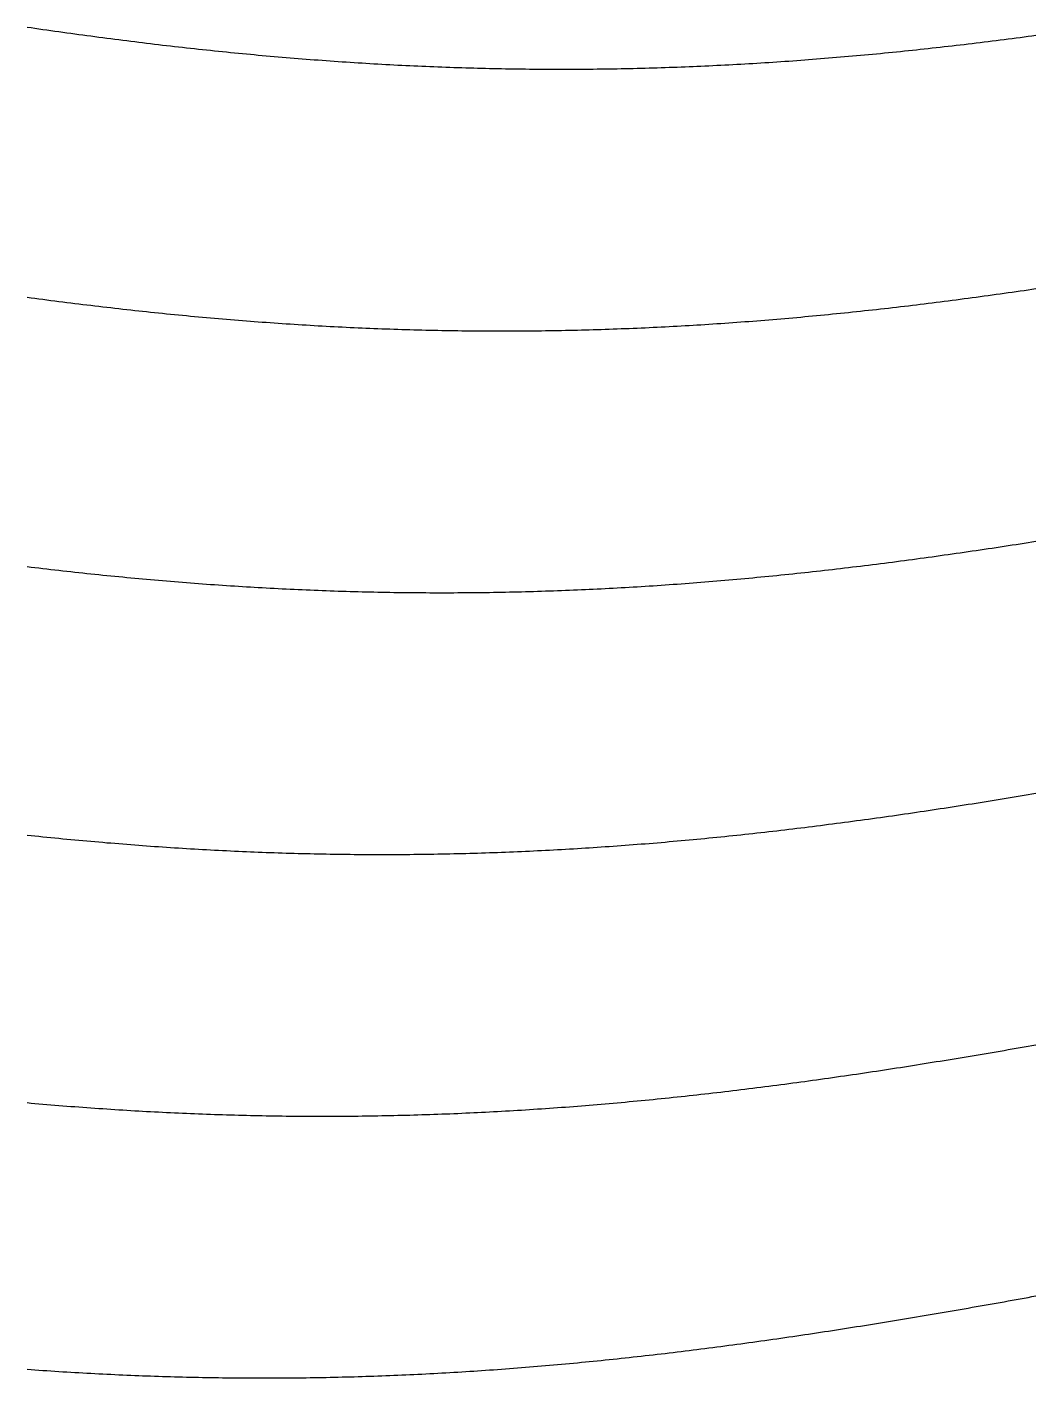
# Model space of a CAD drawing. Header units: millimetres. Extents: x 8 to 88, y 8 to 87.
# Drawn here: x 8 to 34.93, y 46 to 82.13 of the extents above; entities that cross this region are included whole.
import ezdxf

# ---------------------------------------------------------------- set-up
doc = ezdxf.new("R2010")
doc.units = ezdxf.units.MM
doc.layers.add('STUDY_GUIDES', color=7, linetype='Continuous')

msp = doc.modelspace()

# ---------------------------------------------------------------- linework, layer by layer
at = {"layer": 'STUDY_GUIDES'}
for points in [[(8, 82.1275), (8.1067, 82.1118), (8.2133, 82.0962), (8.32, 82.0807), (8.4267, 82.0653), (8.5333, 82.05), (8.64, 82.0347), (8.7467, 82.0196), (8.8533, 82.0045), (8.96, 81.9896), (9.0667, 81.9747), (9.1733, 81.9599), (9.28, 81.9452), (9.3867, 81.9306), (9.4933, 81.9161), (9.6, 81.9017), (9.7067, 81.8874), (9.8133, 81.8731), (9.92, 81.859), (10.0267, 81.845), (10.1333, 81.831), (10.24, 81.8172), (10.3467, 81.8034), (10.4533, 81.7898), (10.56, 81.7762), (10.6667, 81.7628), (10.7733, 81.7495), (10.88, 81.7362), (10.9867, 81.7231), (11.0933, 81.71), (11.2, 81.6971), (11.3067, 81.6843), (11.4133, 81.6715), (11.52, 81.6589), (11.6267, 81.6464), (11.7333, 81.634), (11.84, 81.6217), (11.9467, 81.6095), (12.0533, 81.5974), (12.16, 81.5854), (12.2667, 81.5735), (12.3733, 81.5617), (12.48, 81.5501), (12.5867, 81.5385), (12.6933, 81.5271), (12.8, 81.5158), (12.9067, 81.5045), (13.0133, 81.4934), (13.12, 81.4824), (13.2267, 81.4716), (13.3333, 81.4608), (13.44, 81.4502), (13.5467, 81.4396), (13.6533, 81.4292), (13.76, 81.4189), (13.8667, 81.4087), (13.9733, 81.3986), (14.08, 81.3887), (14.1867, 81.3788), (14.2933, 81.3691), (14.4, 81.3595), (14.5067, 81.35), (14.6133, 81.3407), (14.72, 81.3314), (14.8267, 81.3223), (14.9333, 81.3133), (15.04, 81.3044), (15.1467, 81.2956), (15.2533, 81.287), (15.36, 81.2785), (15.4667, 81.2701), (15.5733, 81.2618), (15.68, 81.2536), (15.7867, 81.2456), (15.8933, 81.2377), (16, 81.2299), (16.1067, 81.2223), (16.2133, 81.2147), (16.32, 81.2073), (16.4267, 81.2), (16.5333, 81.1929), (16.64, 81.1859), (16.7467, 81.179), (16.8533, 81.1722), (16.96, 81.1655), (17.0667, 81.159), (17.1733, 81.1526), (17.28, 81.1463), (17.3867, 81.1402), (17.4933, 81.1342), (17.6, 81.1283), (17.7067, 81.1226), (17.8133, 81.1169), (17.92, 81.1114), (18.0267, 81.1061), (18.1333, 81.1008), (18.24, 81.0957), (18.3467, 81.0908), (18.4533, 81.0859), (18.56, 81.0812), (18.6667, 81.0766), (18.7733, 81.0722), (18.88, 81.0679), (18.9867, 81.0637), (19.0933, 81.0596), (19.2, 81.0557), (19.3067, 81.0519), (19.4133, 81.0483), (19.52, 81.0447), (19.6267, 81.0413), (19.7333, 81.0381), (19.84, 81.0349), (19.9467, 81.032), (20.0533, 81.0291), (20.16, 81.0264), (20.2667, 81.0238), (20.3733, 81.0213), (20.48, 81.019), (20.5867, 81.0168), (20.6933, 81.0147), (20.8, 81.0128), (20.9067, 81.011), (21.0133, 81.0094), (21.12, 81.0079), (21.2267, 81.0065), (21.3333, 81.0052), (21.44, 81.0041), (21.5467, 81.0031), (21.6533, 81.0023), (21.76, 81.0015), (21.8667, 81.001), (21.9733, 81.0005), (22.08, 81.0002), (22.1867, 81), (22.2933, 81), (22.4, 81.0001), (22.5067, 81.0003), (22.6133, 81.0007), (22.72, 81.0012), (22.8267, 81.0018), (22.9333, 81.0026), (23.04, 81.0035), (23.1467, 81.0045), (23.2533, 81.0057), (23.36, 81.007), (23.4667, 81.0085), (23.5733, 81.01), (23.68, 81.0117), (23.7867, 81.0136), (23.8933, 81.0156), (24, 81.0177), (24.1067, 81.0199), (24.2133, 81.0223), (24.32, 81.0248), (24.4267, 81.0275), (24.5333, 81.0302), (24.64, 81.0332), (24.7467, 81.0362), (24.8533, 81.0394), (24.96, 81.0427), (25.0667, 81.0461), (25.1733, 81.0497), (25.28, 81.0534), (25.3867, 81.0573), (25.4933, 81.0613), (25.6, 81.0654), (25.7067, 81.0696), (25.8133, 81.074), (25.92, 81.0785), (26.0267, 81.0831), (26.1333, 81.0879), (26.24, 81.0928), (26.3467, 81.0978), (26.4533, 81.103), (26.56, 81.1082), (26.6667, 81.1137), (26.7733, 81.1192), (26.88, 81.1249), (26.9867, 81.1307), (27.0933, 81.1366), (27.2, 81.1427), (27.3067, 81.1489), (27.4133, 81.1552), (27.52, 81.1616), (27.6267, 81.1682), (27.7333, 81.1749), (27.84, 81.1817), (27.9467, 81.1887), (28.0533, 81.1958), (28.16, 81.203), (28.2667, 81.2103), (28.3733, 81.2178), (28.48, 81.2254), (28.5867, 81.2331), (28.6933, 81.2409), (28.8, 81.2489), (28.9067, 81.2569), (29.0133, 81.2651), (29.12, 81.2735), (29.2267, 81.2819), (29.3333, 81.2905), (29.44, 81.2992), (29.5467, 81.308), (29.6533, 81.3169), (29.76, 81.326), (29.8667, 81.3352), (29.9733, 81.3445), (30.08, 81.3539), (30.1867, 81.3634), (30.2933, 81.3731), (30.4, 81.3828), (30.5067, 81.3927), (30.6133, 81.4027), (30.72, 81.4128), (30.8267, 81.4231), (30.9333, 81.4334), (31.04, 81.4439), (31.1467, 81.4545), (31.2533, 81.4652), (31.36, 81.476), (31.4667, 81.4869), (31.5733, 81.4979), (31.68, 81.5091), (31.7867, 81.5204), (31.8933, 81.5317), (32, 81.5432), (32.1067, 81.5548), (32.2133, 81.5665), (32.32, 81.5783), (32.4267, 81.5902), (32.5333, 81.6023), (32.64, 81.6144), (32.7467, 81.6267), (32.8533, 81.639), (32.96, 81.6515), (33.0667, 81.664), (33.1733, 81.6767), (33.28, 81.6895), (33.3867, 81.7023), (33.4933, 81.7153), (33.6, 81.7284), (33.7067, 81.7416), (33.8133, 81.7549), (33.92, 81.7683), (34.0267, 81.7817), (34.1333, 81.7953), (34.24, 81.809), (34.3467, 81.8228), (34.4533, 81.8367), (34.56, 81.8507), (34.6667, 81.8647), (34.7733, 81.8789), (34.88, 81.8932), (34.9867, 81.9075)], [(8, 74.9028), (8.1067, 74.8885), (8.2133, 74.8743), (8.32, 74.8601), (8.4267, 74.8461), (8.5333, 74.8321), (8.64, 74.8183), (8.7467, 74.8045), (8.8533, 74.7909), (8.96, 74.7773), (9.0667, 74.7639), (9.1733, 74.7505), (9.28, 74.7373), (9.3867, 74.7241), (9.4933, 74.7111), (9.6, 74.6981), (9.7067, 74.6853), (9.8133, 74.6725), (9.92, 74.6599), (10.0267, 74.6474), (10.1333, 74.6349), (10.24, 74.6226), (10.3467, 74.6104), (10.4533, 74.5983), (10.56, 74.5863), (10.6667, 74.5744), (10.7733, 74.5627), (10.88, 74.551), (10.9867, 74.5394), (11.0933, 74.528), (11.2, 74.5166), (11.3067, 74.5054), (11.4133, 74.4943), (11.52, 74.4833), (11.6267, 74.4724), (11.7333, 74.4617), (11.84, 74.451), (11.9467, 74.4404), (12.0533, 74.43), (12.16, 74.4197), (12.2667, 74.4095), (12.3733, 74.3994), (12.48, 74.3895), (12.5867, 74.3796), (12.6933, 74.3699), (12.8, 74.3603), (12.9067, 74.3508), (13.0133, 74.3414), (13.12, 74.3321), (13.2267, 74.323), (13.3333, 74.314), (13.44, 74.3051), (13.5467, 74.2963), (13.6533, 74.2877), (13.76, 74.2791), (13.8667, 74.2707), (13.9733, 74.2624), (14.08, 74.2543), (14.1867, 74.2462), (14.2933, 74.2383), (14.4, 74.2305), (14.5067, 74.2229), (14.6133, 74.2153), (14.72, 74.2079), (14.8267, 74.2006), (14.9333, 74.1935), (15.04, 74.1864), (15.1467, 74.1795), (15.2533, 74.1727), (15.36, 74.1661), (15.4667, 74.1595), (15.5733, 74.1531), (15.68, 74.1468), (15.7867, 74.1407), (15.8933, 74.1347), (16, 74.1288), (16.1067, 74.123), (16.2133, 74.1174), (16.32, 74.1119), (16.4267, 74.1065), (16.5333, 74.1013), (16.64, 74.0961), (16.7467, 74.0912), (16.8533, 74.0863), (16.96, 74.0816), (17.0667, 74.077), (17.1733, 74.0725), (17.28, 74.0682), (17.3867, 74.064), (17.4933, 74.0599), (17.6, 74.056), (17.7067, 74.0522), (17.8133, 74.0485), (17.92, 74.045), (18.0267, 74.0416), (18.1333, 74.0383), (18.24, 74.0352), (18.3467, 74.0322), (18.4533, 74.0293), (18.56, 74.0266), (18.6667, 74.024), (18.7733, 74.0215), (18.88, 74.0192), (18.9867, 74.017), (19.0933, 74.0149), (19.2, 74.013), (19.3067, 74.0112), (19.4133, 74.0095), (19.52, 74.008), (19.6267, 74.0066), (19.7333, 74.0053), (19.84, 74.0042), (19.9467, 74.0032), (20.0533, 74.0023), (20.16, 74.0016), (20.2667, 74.001), (20.3733, 74.0006), (20.48, 74.0002), (20.5867, 74.0001), (20.6933, 74), (20.8, 74.0001), (20.9067, 74.0003), (21.0133, 74.0007), (21.12, 74.0011), (21.2267, 74.0018), (21.3333, 74.0025), (21.44, 74.0034), (21.5467, 74.0044), (21.6533, 74.0056), (21.76, 74.0069), (21.8667, 74.0083), (21.9733, 74.0099), (22.08, 74.0116), (22.1867, 74.0134), (22.2933, 74.0154), (22.4, 74.0175), (22.5067, 74.0197), (22.6133, 74.0221), (22.72, 74.0246), (22.8267, 74.0272), (22.9333, 74.03), (23.04, 74.0329), (23.1467, 74.036), (23.2533, 74.0391), (23.36, 74.0424), (23.4667, 74.0459), (23.5733, 74.0494), (23.68, 74.0531), (23.7867, 74.057), (23.8933, 74.0609), (24, 74.065), (24.1067, 74.0693), (24.2133, 74.0736), (24.32, 74.0781), (24.4267, 74.0827), (24.5333, 74.0875), (24.64, 74.0924), (24.7467, 74.0974), (24.8533, 74.1025), (24.96, 74.1078), (25.0667, 74.1132), (25.1733, 74.1188), (25.28, 74.1244), (25.3867, 74.1302), (25.4933, 74.1361), (25.6, 74.1422), (25.7067, 74.1484), (25.8133, 74.1547), (25.92, 74.1611), (26.0267, 74.1677), (26.1333, 74.1744), (26.24, 74.1812), (26.3467, 74.1881), (26.4533, 74.1952), (26.56, 74.2024), (26.6667, 74.2097), (26.7733, 74.2172), (26.88, 74.2248), (26.9867, 74.2325), (27.0933, 74.2403), (27.2, 74.2482), (27.3067, 74.2563), (27.4133, 74.2645), (27.52, 74.2728), (27.6267, 74.2812), (27.7333, 74.2898), (27.84, 74.2985), (27.9467, 74.3073), (28.0533, 74.3162), (28.16, 74.3253), (28.2667, 74.3344), (28.3733, 74.3437), (28.48, 74.3531), (28.5867, 74.3626), (28.6933, 74.3723), (28.8, 74.382), (28.9067, 74.3919), (29.0133, 74.4019), (29.12, 74.412), (29.2267, 74.4223), (29.3333, 74.4326), (29.44, 74.4431), (29.5467, 74.4536), (29.6533, 74.4643), (29.76, 74.4751), (29.8667, 74.486), (29.9733, 74.4971), (30.08, 74.5082), (30.1867, 74.5195), (30.2933, 74.5308), (30.4, 74.5423), (30.5067, 74.5539), (30.6133, 74.5656), (30.72, 74.5774), (30.8267, 74.5893), (30.9333, 74.6013), (31.04, 74.6134), (31.1467, 74.6257), (31.2533, 74.638), (31.36, 74.6505), (31.4667, 74.663), (31.5733, 74.6757), (31.68, 74.6885), (31.7867, 74.7013), (31.8933, 74.7143), (32, 74.7274), (32.1067, 74.7405), (32.2133, 74.7538), (32.32, 74.7672), (32.4267, 74.7807), (32.5333, 74.7943), (32.64, 74.8079), (32.7467, 74.8217), (32.8533, 74.8356), (32.96, 74.8495), (33.0667, 74.8636), (33.1733, 74.8778), (33.28, 74.892), (33.3867, 74.9064), (33.4933, 74.9208), (33.6, 74.9354), (33.7067, 74.95), (33.8133, 74.9647), (33.92, 74.9796), (34.0267, 74.9945), (34.1333, 75.0095), (34.24, 75.0246), (34.3467, 75.0397), (34.4533, 75.055), (34.56, 75.0703), (34.6667, 75.0858), (34.7733, 75.1013), (34.88, 75.1169), (34.9867, 75.1326)], [(8, 67.6991), (8.1067, 67.6863), (8.2133, 67.6735), (8.32, 67.6609), (8.4267, 67.6484), (8.5333, 67.6359), (8.64, 67.6236), (8.7467, 67.6114), (8.8533, 67.5993), (8.96, 67.5873), (9.0667, 67.5754), (9.1733, 67.5636), (9.28, 67.5519), (9.3867, 67.5403), (9.4933, 67.5289), (9.6, 67.5175), (9.7067, 67.5063), (9.8133, 67.4952), (9.92, 67.4842), (10.0267, 67.4733), (10.1333, 67.4625), (10.24, 67.4518), (10.3467, 67.4413), (10.4533, 67.4308), (10.56, 67.4205), (10.6667, 67.4103), (10.7733, 67.4002), (10.88, 67.3902), (10.9867, 67.3804), (11.0933, 67.3706), (11.2, 67.361), (11.3067, 67.3515), (11.4133, 67.3421), (11.52, 67.3329), (11.6267, 67.3237), (11.7333, 67.3147), (11.84, 67.3058), (11.9467, 67.297), (12.0533, 67.2884), (12.16, 67.2798), (12.2667, 67.2714), (12.3733, 67.2631), (12.48, 67.2549), (12.5867, 67.2469), (12.6933, 67.239), (12.8, 67.2311), (12.9067, 67.2235), (13.0133, 67.2159), (13.12, 67.2085), (13.2267, 67.2012), (13.3333, 67.194), (13.44, 67.187), (13.5467, 67.18), (13.6533, 67.1732), (13.76, 67.1666), (13.8667, 67.16), (13.9733, 67.1536), (14.08, 67.1473), (14.1867, 67.1412), (14.2933, 67.1351), (14.4, 67.1292), (14.5067, 67.1235), (14.6133, 67.1178), (14.72, 67.1123), (14.8267, 67.1069), (14.9333, 67.1017), (15.04, 67.0965), (15.1467, 67.0915), (15.2533, 67.0867), (15.36, 67.0819), (15.4667, 67.0773), (15.5733, 67.0729), (15.68, 67.0685), (15.7867, 67.0643), (15.8933, 67.0603), (16, 67.0563), (16.1067, 67.0525), (16.2133, 67.0488), (16.32, 67.0453), (16.4267, 67.0419), (16.5333, 67.0386), (16.64, 67.0354), (16.7467, 67.0324), (16.8533, 67.0295), (16.96, 67.0268), (17.0667, 67.0242), (17.1733, 67.0217), (17.28, 67.0193), (17.3867, 67.0171), (17.4933, 67.0151), (17.6, 67.0131), (17.7067, 67.0113), (17.8133, 67.0096), (17.92, 67.0081), (18.0267, 67.0067), (18.1333, 67.0054), (18.24, 67.0043), (18.3467, 67.0033), (18.4533, 67.0024), (18.56, 67.0017), (18.6667, 67.0011), (18.7733, 67.0006), (18.88, 67.0003), (18.9867, 67.0001), (19.0933, 67), (19.2, 67.0001), (19.3067, 67.0003), (19.4133, 67.0006), (19.52, 67.0011), (19.6267, 67.0017), (19.7333, 67.0025), (19.84, 67.0033), (19.9467, 67.0044), (20.0533, 67.0055), (20.16, 67.0068), (20.2667, 67.0082), (20.3733, 67.0098), (20.48, 67.0115), (20.5867, 67.0133), (20.6933, 67.0152), (20.8, 67.0173), (20.9067, 67.0196), (21.0133, 67.0219), (21.12, 67.0244), (21.2267, 67.027), (21.3333, 67.0298), (21.44, 67.0327), (21.5467, 67.0357), (21.6533, 67.0389), (21.76, 67.0422), (21.8667, 67.0456), (21.9733, 67.0491), (22.08, 67.0528), (22.1867, 67.0567), (22.2933, 67.0606), (22.4, 67.0647), (22.5067, 67.0689), (22.6133, 67.0733), (22.72, 67.0778), (22.8267, 67.0824), (22.9333, 67.0871), (23.04, 67.092), (23.1467, 67.097), (23.2533, 67.1021), (23.36, 67.1074), (23.4667, 67.1128), (23.5733, 67.1183), (23.68, 67.124), (23.7867, 67.1298), (23.8933, 67.1357), (24, 67.1417), (24.1067, 67.1479), (24.2133, 67.1542), (24.32, 67.1606), (24.4267, 67.1672), (24.5333, 67.1739), (24.64, 67.1807), (24.7467, 67.1876), (24.8533, 67.1947), (24.96, 67.2018), (25.0667, 67.2092), (25.1733, 67.2166), (25.28, 67.2242), (25.3867, 67.2318), (25.4933, 67.2397), (25.6, 67.2476), (25.7067, 67.2557), (25.8133, 67.2638), (25.92, 67.2721), (26.0267, 67.2806), (26.1333, 67.2891), (26.24, 67.2978), (26.3467, 67.3066), (26.4533, 67.3155), (26.56, 67.3245), (26.6667, 67.3337), (26.7733, 67.343), (26.88, 67.3524), (26.9867, 67.3619), (27.0933, 67.3715), (27.2, 67.3813), (27.3067, 67.3911), (27.4133, 67.4011), (27.52, 67.4112), (27.6267, 67.4214), (27.7333, 67.4318), (27.84, 67.4422), (27.9467, 67.4528), (28.0533, 67.4635), (28.16, 67.4743), (28.2667, 67.4852), (28.3733, 67.4962), (28.48, 67.5073), (28.5867, 67.5186), (28.6933, 67.5299), (28.8, 67.5414), (28.9067, 67.553), (29.0133, 67.5646), (29.12, 67.5764), (29.2267, 67.5883), (29.3333, 67.6004), (29.44, 67.6125), (29.5467, 67.6247), (29.6533, 67.637), (29.76, 67.6495), (29.8667, 67.662), (29.9733, 67.6747), (30.08, 67.6874), (30.1867, 67.7003), (30.2933, 67.7133), (30.4, 67.7263), (30.5067, 67.7395), (30.6133, 67.7528), (30.72, 67.7661), (30.8267, 67.7796), (30.9333, 67.7932), (31.04, 67.8068), (31.1467, 67.8206), (31.2533, 67.8345), (31.36, 67.8484), (31.4667, 67.8625), (31.5733, 67.8767), (31.68, 67.8909), (31.7867, 67.9053), (31.8933, 67.9197), (32, 67.9342), (32.1067, 67.9489), (32.2133, 67.9636), (32.32, 67.9784), (32.4267, 67.9933), (32.5333, 68.0083), (32.64, 68.0234), (32.7467, 68.0385), (32.8533, 68.0538), (32.96, 68.0691), (33.0667, 68.0846), (33.1733, 68.1001), (33.28, 68.1157), (33.3867, 68.1314), (33.4933, 68.1471), (33.6, 68.163), (33.7067, 68.1789), (33.8133, 68.1949), (33.92, 68.211), (34.0267, 68.2272), (34.1333, 68.2435), (34.24, 68.2598), (34.3467, 68.2762), (34.4533, 68.2927), (34.56, 68.3093), (34.6667, 68.326), (34.7733, 68.3427), (34.88, 68.3595), (34.9867, 68.3763)], [(8, 60.5184), (8.1067, 60.5072), (8.2133, 60.4961), (8.32, 60.485), (8.4267, 60.4741), (8.5333, 60.4634), (8.64, 60.4527), (8.7467, 60.4421), (8.8533, 60.4317), (8.96, 60.4213), (9.0667, 60.4111), (9.1733, 60.401), (9.28, 60.391), (9.3867, 60.3812), (9.4933, 60.3714), (9.6, 60.3618), (9.7067, 60.3523), (9.8133, 60.3429), (9.92, 60.3336), (10.0267, 60.3244), (10.1333, 60.3154), (10.24, 60.3065), (10.3467, 60.2977), (10.4533, 60.289), (10.56, 60.2805), (10.6667, 60.2721), (10.7733, 60.2637), (10.88, 60.2556), (10.9867, 60.2475), (11.0933, 60.2396), (11.2, 60.2318), (11.3067, 60.2241), (11.4133, 60.2165), (11.52, 60.2091), (11.6267, 60.2018), (11.7333, 60.1946), (11.84, 60.1875), (11.9467, 60.1806), (12.0533, 60.1738), (12.16, 60.1671), (12.2667, 60.1605), (12.3733, 60.1541), (12.48, 60.1478), (12.5867, 60.1417), (12.6933, 60.1356), (12.8, 60.1297), (12.9067, 60.1239), (13.0133, 60.1183), (13.12, 60.1127), (13.2267, 60.1073), (13.3333, 60.1021), (13.44, 60.0969), (13.5467, 60.0919), (13.6533, 60.0871), (13.76, 60.0823), (13.8667, 60.0777), (13.9733, 60.0732), (14.08, 60.0689), (14.1867, 60.0647), (14.2933, 60.0606), (14.4, 60.0566), (14.5067, 60.0528), (14.6133, 60.0491), (14.72, 60.0456), (14.8267, 60.0421), (14.9333, 60.0388), (15.04, 60.0357), (15.1467, 60.0327), (15.2533, 60.0298), (15.36, 60.027), (15.4667, 60.0244), (15.5733, 60.0219), (15.68, 60.0195), (15.7867, 60.0173), (15.8933, 60.0152), (16, 60.0133), (16.1067, 60.0114), (16.2133, 60.0098), (16.32, 60.0082), (16.4267, 60.0068), (16.5333, 60.0055), (16.64, 60.0043), (16.7467, 60.0033), (16.8533, 60.0025), (16.96, 60.0017), (17.0667, 60.0011), (17.1733, 60.0006), (17.28, 60.0003), (17.3867, 60.0001), (17.4933, 60), (17.6, 60.0001), (17.7067, 60.0003), (17.8133, 60.0006), (17.92, 60.0011), (18.0267, 60.0017), (18.1333, 60.0024), (18.24, 60.0033), (18.3467, 60.0043), (18.4533, 60.0054), (18.56, 60.0067), (18.6667, 60.0081), (18.7733, 60.0096), (18.88, 60.0113), (18.9867, 60.0131), (19.0933, 60.0151), (19.2, 60.0172), (19.3067, 60.0194), (19.4133, 60.0217), (19.52, 60.0242), (19.6267, 60.0268), (19.7333, 60.0296), (19.84, 60.0325), (19.9467, 60.0355), (20.0533, 60.0386), (20.16, 60.0419), (20.2667, 60.0453), (20.3733, 60.0489), (20.48, 60.0525), (20.5867, 60.0564), (20.6933, 60.0603), (20.8, 60.0644), (20.9067, 60.0686), (21.0133, 60.0729), (21.12, 60.0774), (21.2267, 60.082), (21.3333, 60.0867), (21.44, 60.0916), (21.5467, 60.0966), (21.6533, 60.1017), (21.76, 60.107), (21.8667, 60.1124), (21.9733, 60.1179), (22.08, 60.1235), (22.1867, 60.1293), (22.2933, 60.1352), (22.4, 60.1412), (22.5067, 60.1474), (22.6133, 60.1537), (22.72, 60.1601), (22.8267, 60.1666), (22.9333, 60.1733), (23.04, 60.1801), (23.1467, 60.187), (23.2533, 60.1941), (23.36, 60.2013), (23.4667, 60.2086), (23.5733, 60.216), (23.68, 60.2236), (23.7867, 60.2312), (23.8933, 60.239), (24, 60.247), (24.1067, 60.255), (24.2133, 60.2632), (24.32, 60.2715), (24.4267, 60.2799), (24.5333, 60.2884), (24.64, 60.2971), (24.7467, 60.3059), (24.8533, 60.3148), (24.96, 60.3238), (25.0667, 60.333), (25.1733, 60.3422), (25.28, 60.3516), (25.3867, 60.3611), (25.4933, 60.3707), (25.6, 60.3805), (25.7067, 60.3903), (25.8133, 60.4003), (25.92, 60.4104), (26.0267, 60.4206), (26.1333, 60.431), (26.24, 60.4414), (26.3467, 60.4519), (26.4533, 60.4626), (26.56, 60.4734), (26.6667, 60.4843), (26.7733, 60.4953), (26.88, 60.5064), (26.9867, 60.5177), (27.0933, 60.529), (27.2, 60.5405), (27.3067, 60.552), (27.4133, 60.5637), (27.52, 60.5755), (27.6267, 60.5874), (27.7333, 60.5994), (27.84, 60.6115), (27.9467, 60.6237), (28.0533, 60.6361), (28.16, 60.6485), (28.2667, 60.661), (28.3733, 60.6737), (28.48, 60.6864), (28.5867, 60.6993), (28.6933, 60.7122), (28.8, 60.7253), (28.9067, 60.7384), (29.0133, 60.7517), (29.12, 60.7651), (29.2267, 60.7785), (29.3333, 60.7921), (29.44, 60.8058), (29.5467, 60.8195), (29.6533, 60.8334), (29.76, 60.8473), (29.8667, 60.8614), (29.9733, 60.8755), (30.08, 60.8898), (30.1867, 60.9041), (30.2933, 60.9185), (30.4, 60.9331), (30.5067, 60.9477), (30.6133, 60.9624), (30.72, 60.9772), (30.8267, 60.9921), (30.9333, 61.0071), (31.04, 61.0222), (31.1467, 61.0373), (31.2533, 61.0526), (31.36, 61.0679), (31.4667, 61.0833), (31.5733, 61.0988), (31.68, 61.1144), (31.7867, 61.1301), (31.8933, 61.1459), (32, 61.1617), (32.1067, 61.1777), (32.2133, 61.1937), (32.32, 61.2098), (32.4267, 61.2259), (32.5333, 61.2422), (32.64, 61.2585), (32.7467, 61.2749), (32.8533, 61.2914), (32.96, 61.308), (33.0667, 61.3246), (33.1733, 61.3413), (33.28, 61.3581), (33.3867, 61.375), (33.4933, 61.3919), (33.6, 61.4089), (33.7067, 61.426), (33.8133, 61.4432), (33.92, 61.4604), (34.0267, 61.4777), (34.1333, 61.4951), (34.24, 61.5125), (34.3467, 61.53), (34.4533, 61.5475), (34.56, 61.5652), (34.6667, 61.5828), (34.7733, 61.6006), (34.88, 61.6184), (34.9867, 61.6363)], [(8, 53.3625), (8.1067, 53.353), (8.2133, 53.3436), (8.32, 53.3343), (8.4267, 53.3252), (8.5333, 53.3161), (8.64, 53.3072), (8.7467, 53.2984), (8.8533, 53.2897), (8.96, 53.2812), (9.0667, 53.2727), (9.1733, 53.2644), (9.28, 53.2562), (9.3867, 53.2481), (9.4933, 53.2402), (9.6, 53.2324), (9.7067, 53.2247), (9.8133, 53.2171), (9.92, 53.2097), (10.0267, 53.2023), (10.1333, 53.1951), (10.24, 53.1881), (10.3467, 53.1811), (10.4533, 53.1743), (10.56, 53.1676), (10.6667, 53.1611), (10.7733, 53.1546), (10.88, 53.1483), (10.9867, 53.1421), (11.0933, 53.1361), (11.2, 53.1302), (11.3067, 53.1244), (11.4133, 53.1187), (11.52, 53.1132), (11.6267, 53.1078), (11.7333, 53.1025), (11.84, 53.0973), (11.9467, 53.0923), (12.0533, 53.0874), (12.16, 53.0827), (12.2667, 53.0781), (12.3733, 53.0736), (12.48, 53.0692), (12.5867, 53.065), (12.6933, 53.0609), (12.8, 53.0569), (12.9067, 53.0531), (13.0133, 53.0494), (13.12, 53.0458), (13.2267, 53.0424), (13.3333, 53.0391), (13.44, 53.0359), (13.5467, 53.0329), (13.6533, 53.03), (13.76, 53.0272), (13.8667, 53.0246), (13.9733, 53.0221), (14.08, 53.0197), (14.1867, 53.0175), (14.2933, 53.0154), (14.4, 53.0134), (14.5067, 53.0116), (14.6133, 53.0099), (14.72, 53.0083), (14.8267, 53.0069), (14.9333, 53.0056), (15.04, 53.0044), (15.1467, 53.0034), (15.2533, 53.0025), (15.36, 53.0018), (15.4667, 53.0011), (15.5733, 53.0007), (15.68, 53.0003), (15.7867, 53.0001), (15.8933, 53), (16, 53.0001), (16.1067, 53.0002), (16.2133, 53.0006), (16.32, 53.001), (16.4267, 53.0016), (16.5333, 53.0023), (16.64, 53.0032), (16.7467, 53.0042), (16.8533, 53.0053), (16.96, 53.0066), (17.0667, 53.008), (17.1733, 53.0095), (17.28, 53.0112), (17.3867, 53.013), (17.4933, 53.0149), (17.6, 53.017), (17.7067, 53.0192), (17.8133, 53.0215), (17.92, 53.024), (18.0267, 53.0266), (18.1333, 53.0293), (18.24, 53.0322), (18.3467, 53.0352), (18.4533, 53.0384), (18.56, 53.0416), (18.6667, 53.045), (18.7733, 53.0486), (18.88, 53.0522), (18.9867, 53.056), (19.0933, 53.06), (19.2, 53.064), (19.3067, 53.0682), (19.4133, 53.0726), (19.52, 53.077), (19.6267, 53.0816), (19.7333, 53.0864), (19.84, 53.0912), (19.9467, 53.0962), (20.0533, 53.1013), (20.16, 53.1066), (20.2667, 53.1119), (20.3733, 53.1174), (20.48, 53.1231), (20.5867, 53.1288), (20.6933, 53.1347), (20.8, 53.1408), (20.9067, 53.1469), (21.0133, 53.1532), (21.12, 53.1596), (21.2267, 53.1661), (21.3333, 53.1728), (21.44, 53.1796), (21.5467, 53.1865), (21.6533, 53.1935), (21.76, 53.2007), (21.8667, 53.208), (21.9733, 53.2154), (22.08, 53.223), (22.1867, 53.2306), (22.2933, 53.2384), (22.4, 53.2463), (22.5067, 53.2544), (22.6133, 53.2625), (22.72, 53.2708), (22.8267, 53.2792), (22.9333, 53.2878), (23.04, 53.2964), (23.1467, 53.3052), (23.2533, 53.3141), (23.36, 53.3231), (23.4667, 53.3322), (23.5733, 53.3415), (23.68, 53.3509), (23.7867, 53.3604), (23.8933, 53.37), (24, 53.3797), (24.1067, 53.3896), (24.2133, 53.3995), (24.32, 53.4096), (24.4267, 53.4198), (24.5333, 53.4301), (24.64, 53.4406), (24.7467, 53.4511), (24.8533, 53.4618), (24.96, 53.4725), (25.0667, 53.4834), (25.1733, 53.4944), (25.28, 53.5055), (25.3867, 53.5168), (25.4933, 53.5281), (25.6, 53.5396), (25.7067, 53.5511), (25.8133, 53.5628), (25.92, 53.5746), (26.0267, 53.5865), (26.1333, 53.5984), (26.24, 53.6106), (26.3467, 53.6228), (26.4533, 53.6351), (26.56, 53.6475), (26.6667, 53.66), (26.7733, 53.6727), (26.88, 53.6854), (26.9867, 53.6983), (27.0933, 53.7112), (27.2, 53.7242), (27.3067, 53.7374), (27.4133, 53.7507), (27.52, 53.764), (27.6267, 53.7775), (27.7333, 53.791), (27.84, 53.8047), (27.9467, 53.8184), (28.0533, 53.8323), (28.16, 53.8462), (28.2667, 53.8603), (28.3733, 53.8744), (28.48, 53.8886), (28.5867, 53.903), (28.6933, 53.9174), (28.8, 53.9319), (28.9067, 53.9465), (29.0133, 53.9612), (29.12, 53.976), (29.2267, 53.9909), (29.3333, 54.0059), (29.44, 54.021), (29.5467, 54.0361), (29.6533, 54.0514), (29.76, 54.0667), (29.8667, 54.0821), (29.9733, 54.0976), (30.08, 54.1132), (30.1867, 54.1289), (30.2933, 54.1446), (30.4, 54.1605), (30.5067, 54.1764), (30.6133, 54.1924), (30.72, 54.2085), (30.8267, 54.2247), (30.9333, 54.2409), (31.04, 54.2572), (31.1467, 54.2736), (31.2533, 54.2901), (31.36, 54.3067), (31.4667, 54.3233), (31.5733, 54.34), (31.68, 54.3568), (31.7867, 54.3737), (31.8933, 54.3906), (32, 54.4076), (32.1067, 54.4247), (32.2133, 54.4418), (32.32, 54.459), (32.4267, 54.4763), (32.5333, 54.4937), (32.64, 54.5111), (32.7467, 54.5286), (32.8533, 54.5461), (32.96, 54.5638), (33.0667, 54.5814), (33.1733, 54.5992), (33.28, 54.617), (33.3867, 54.6349), (33.4933, 54.6528), (33.6, 54.6708), (33.7067, 54.6889), (33.8133, 54.707), (33.92, 54.7251), (34.0267, 54.7434), (34.1333, 54.7617), (34.24, 54.78), (34.3467, 54.7984), (34.4533, 54.8168), (34.56, 54.8354), (34.6667, 54.8539), (34.7733, 54.8725), (34.88, 54.8912), (34.9867, 54.9099)], [(8, 46.233), (8.1067, 46.2253), (8.2133, 46.2177), (8.32, 46.2102), (8.4267, 46.2029), (8.5333, 46.1957), (8.64, 46.1886), (8.7467, 46.1817), (8.8533, 46.1748), (8.96, 46.1681), (9.0667, 46.1616), (9.1733, 46.1551), (9.28, 46.1488), (9.3867, 46.1426), (9.4933, 46.1366), (9.6, 46.1306), (9.7067, 46.1248), (9.8133, 46.1191), (9.92, 46.1136), (10.0267, 46.1082), (10.1333, 46.1029), (10.24, 46.0977), (10.3467, 46.0927), (10.4533, 46.0878), (10.56, 46.0831), (10.6667, 46.0784), (10.7733, 46.0739), (10.88, 46.0696), (10.9867, 46.0653), (11.0933, 46.0612), (11.2, 46.0572), (11.3067, 46.0534), (11.4133, 46.0497), (11.52, 46.0461), (11.6267, 46.0427), (11.7333, 46.0393), (11.84, 46.0362), (11.9467, 46.0331), (12.0533, 46.0302), (12.16, 46.0274), (12.2667, 46.0248), (12.3733, 46.0223), (12.48, 46.0199), (12.5867, 46.0176), (12.6933, 46.0155), (12.8, 46.0136), (12.9067, 46.0117), (13.0133, 46.01), (13.12, 46.0084), (13.2267, 46.007), (13.3333, 46.0057), (13.44, 46.0045), (13.5467, 46.0035), (13.6533, 46.0026), (13.76, 46.0018), (13.8667, 46.0012), (13.9733, 46.0007), (14.08, 46.0003), (14.1867, 46.0001), (14.2933, 46), (14.4, 46), (14.5067, 46.0002), (14.6133, 46.0005), (14.72, 46.001), (14.8267, 46.0016), (14.9333, 46.0023), (15.04, 46.0031), (15.1467, 46.0041), (15.2533, 46.0052), (15.36, 46.0065), (15.4667, 46.0079), (15.5733, 46.0094), (15.68, 46.011), (15.7867, 46.0128), (15.8933, 46.0148), (16, 46.0168), (16.1067, 46.019), (16.2133, 46.0213), (16.32, 46.0238), (16.4267, 46.0264), (16.5333, 46.0291), (16.64, 46.032), (16.7467, 46.035), (16.8533, 46.0381), (16.96, 46.0414), (17.0667, 46.0448), (17.1733, 46.0483), (17.28, 46.0519), (17.3867, 46.0557), (17.4933, 46.0597), (17.6, 46.0637), (17.7067, 46.0679), (17.8133, 46.0722), (17.92, 46.0767), (18.0267, 46.0813), (18.1333, 46.086), (18.24, 46.0908), (18.3467, 46.0958), (18.4533, 46.1009), (18.56, 46.1061), (18.6667, 46.1115), (18.7733, 46.117), (18.88, 46.1226), (18.9867, 46.1284), (19.0933, 46.1343), (19.2, 46.1403), (19.3067, 46.1464), (19.4133, 46.1527), (19.52, 46.1591), (19.6267, 46.1656), (19.7333, 46.1723), (19.84, 46.179), (19.9467, 46.1859), (20.0533, 46.193), (20.16, 46.2001), (20.2667, 46.2074), (20.3733, 46.2148), (20.48, 46.2223), (20.5867, 46.23), (20.6933, 46.2378), (20.8, 46.2457), (20.9067, 46.2537), (21.0133, 46.2619), (21.12, 46.2702), (21.2267, 46.2786), (21.3333, 46.2871), (21.44, 46.2957), (21.5467, 46.3045), (21.6533, 46.3134), (21.76, 46.3224), (21.8667, 46.3315), (21.9733, 46.3408), (22.08, 46.3501), (22.1867, 46.3596), (22.2933, 46.3692), (22.4, 46.3789), (22.5067, 46.3888), (22.6133, 46.3987), (22.72, 46.4088), (22.8267, 46.419), (22.9333, 46.4293), (23.04, 46.4397), (23.1467, 46.4503), (23.2533, 46.4609), (23.36, 46.4717), (23.4667, 46.4826), (23.5733, 46.4936), (23.68, 46.5047), (23.7867, 46.5159), (23.8933, 46.5272), (24, 46.5386), (24.1067, 46.5502), (24.2133, 46.5619), (24.32, 46.5736), (24.4267, 46.5855), (24.5333, 46.5975), (24.64, 46.6096), (24.7467, 46.6218), (24.8533, 46.6341), (24.96, 46.6465), (25.0667, 46.659), (25.1733, 46.6717), (25.28, 46.6844), (25.3867, 46.6972), (25.4933, 46.7102), (25.6, 46.7232), (25.7067, 46.7364), (25.8133, 46.7496), (25.92, 46.7629), (26.0267, 46.7764), (26.1333, 46.7899), (26.24, 46.8036), (26.3467, 46.8173), (26.4533, 46.8312), (26.56, 46.8451), (26.6667, 46.8591), (26.7733, 46.8733), (26.88, 46.8875), (26.9867, 46.9018), (27.0933, 46.9163), (27.2, 46.9308), (27.3067, 46.9454), (27.4133, 46.9601), (27.52, 46.9749), (27.6267, 46.9897), (27.7333, 47.0047), (27.84, 47.0198), (27.9467, 47.0349), (28.0533, 47.0501), (28.16, 47.0655), (28.2667, 47.0809), (28.3733, 47.0964), (28.48, 47.112), (28.5867, 47.1276), (28.6933, 47.1434), (28.8, 47.1592), (28.9067, 47.1751), (29.0133, 47.1911), (29.12, 47.2072), (29.2267, 47.2234), (29.3333, 47.2396), (29.44, 47.2559), (29.5467, 47.2723), (29.6533, 47.2888), (29.76, 47.3054), (29.8667, 47.322), (29.9733, 47.3387), (30.08, 47.3555), (30.1867, 47.3723), (30.2933, 47.3893), (30.4, 47.4062), (30.5067, 47.4233), (30.6133, 47.4405), (30.72, 47.4577), (30.8267, 47.475), (30.9333, 47.4923), (31.04, 47.5097), (31.1467, 47.5272), (31.2533, 47.5447), (31.36, 47.5624), (31.4667, 47.58), (31.5733, 47.5978), (31.68, 47.6156), (31.7867, 47.6335), (31.8933, 47.6514), (32, 47.6694), (32.1067, 47.6874), (32.2133, 47.7055), (32.32, 47.7237), (32.4267, 47.7419), (32.5333, 47.7602), (32.64, 47.7785), (32.7467, 47.7969), (32.8533, 47.8154), (32.96, 47.8339), (33.0667, 47.8524), (33.1733, 47.871), (33.28, 47.8897), (33.3867, 47.9084), (33.4933, 47.9271), (33.6, 47.9459), (33.7067, 47.9648), (33.8133, 47.9837), (33.92, 48.0026), (34.0267, 48.0216), (34.1333, 48.0406), (34.24, 48.0597), (34.3467, 48.0788), (34.4533, 48.098), (34.56, 48.1172), (34.6667, 48.1364), (34.7733, 48.1557), (34.88, 48.175), (34.9867, 48.1944)]]:
    msp.add_lwpolyline(points, dxfattribs=at)

doc.saveas('drawing.dxf')
